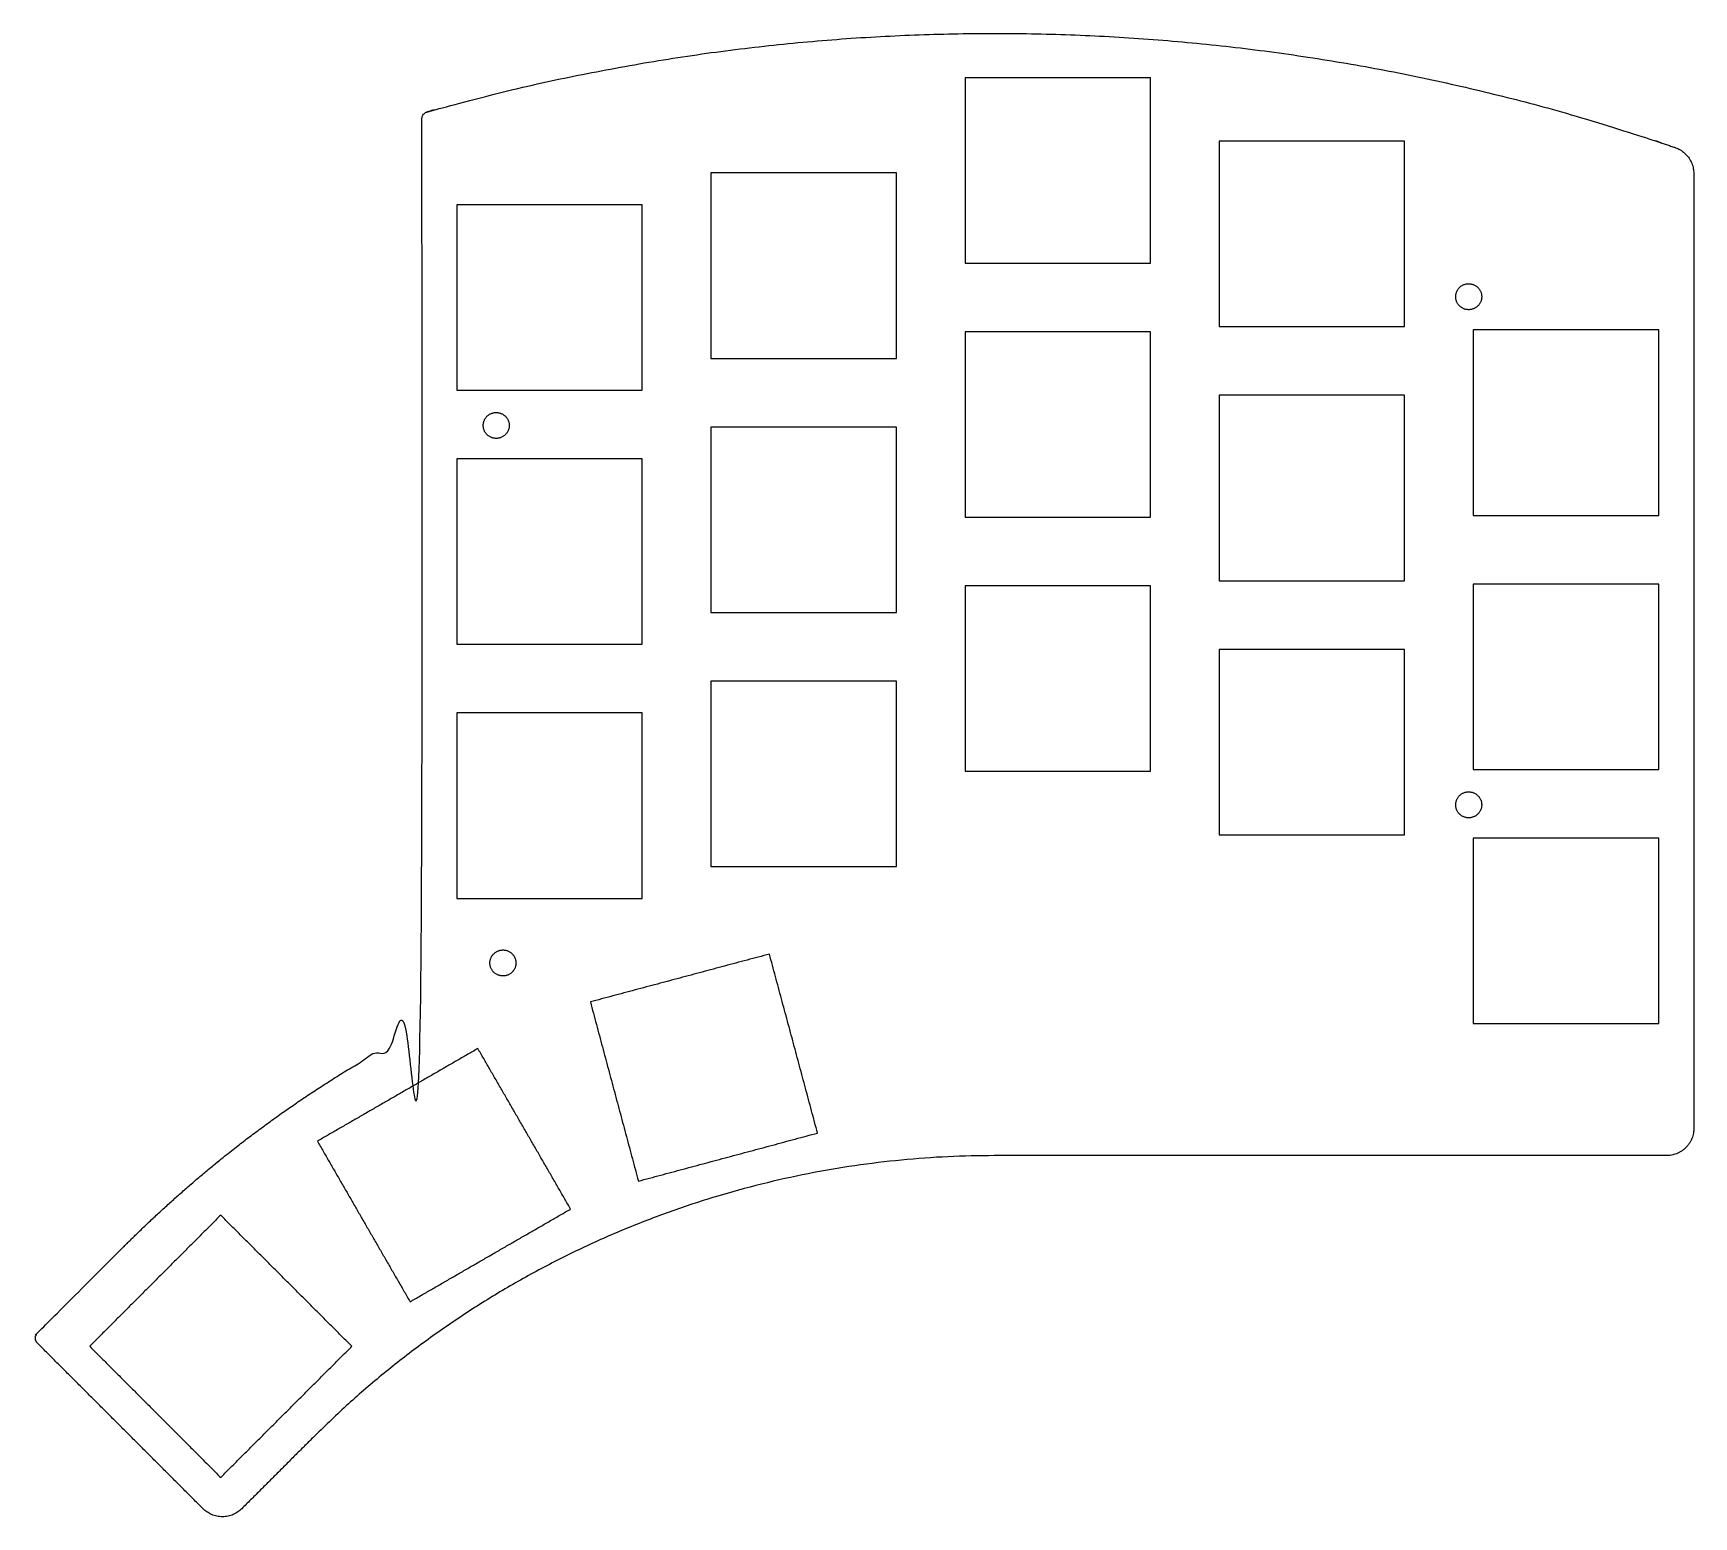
# Model space of a CAD drawing. Header units: millimetres. Extents: x -72 to 52, y 45 to 156.
import ezdxf

# ---------------------------------------------------------------- set-up
doc = ezdxf.new("R2010")
doc.units = ezdxf.units.MM
doc.header["$MEASUREMENT"] = 0
doc.layers.add('0.1mm kerf$Plate', color=18, linetype='Continuous', true_color=0x000000)

msp = doc.modelspace()

# ---------------------------------------------------------------- linework, layer by layer
at = {"layer": '0.1mm kerf$Plate'}
for points, weights, knots in [([(-42.91, 149.98), (-42.91, 150.4), (-42.51, 150.51), (4.69, 163.84), (51.06, 147.83), (52.44, 147.35), (52.44, 145.89)], [1, 0.797441163975, 1, 0.954173043627, 1, 0.814386157627, 1], [-373.595907, -373.595907, -373.595907, -372.948149, -372.948149, -155.770438, -155.770438, -153.293936, -153.293936, -153.293936]), ([(-71.72, 58.18), (-72.11, 58.57), (-71.72, 58.96), (-68.53, 62.15), (-65.34, 65.34), (-55.59, 75.09), (-43.42, 81.56), (-42.91, 81.83), (-42.91, 82.4), (-42.91, 116.19), (-42.91, 149.98)], [1, 0.707106781187, 1.13227142897, 1.13227142897, 1.13227142897, 1.09963257633, 1, 0.857283923659, 1.09138322922, 1.09138322922, 1.09138322922], [-30.356821, -30.356821, -30.356821, -29.571422, -29.571422, -29.237781, -29.237781, -1.77088, -1.77088, -0.689228, -0.689228, 0, 0, 0]), ([(36.54, 136.65), (36.54, 137.63), (35.56, 137.63), (34.59, 137.63), (34.59, 136.65), (34.59, 135.68), (35.56, 135.68), (36.54, 135.68), (36.54, 136.65)], [1, 0.707106781187, 1, 0.707106781187, 1, 0.707106781187, 1, 0.707106781187, 1], [0, 0, 0, 1.610066, 1.610066, 3.220132, 3.220132, 4.830199, 4.830199, 6.440265, 6.440265, 6.440265]), ([(-36.36, 127), (-36.36, 127.97), (-37.34, 127.97), (-38.31, 127.97), (-38.31, 127), (-38.31, 126.03), (-37.34, 126.03), (-36.36, 126.03), (-36.36, 127)], [1, 0.707106781187, 1, 0.707106781187, 1, 0.707106781187, 1, 0.707106781187, 1], [0, 0, 0, 1.610066, 1.610066, 3.220132, 3.220132, 4.830199, 4.830199, 6.440265, 6.440265, 6.440265]), ([(36.54, 98.55), (36.54, 99.53), (35.56, 99.53), (34.59, 99.53), (34.59, 98.55), (34.59, 97.58), (35.56, 97.58), (36.54, 97.58), (36.54, 98.55)], [1, 0.707106781187, 1, 0.707106781187, 1, 0.707106781187, 1, 0.707106781187, 1], [0, 0, 0, 1.610066, 1.610066, 3.220132, 3.220132, 4.830199, 4.830199, 6.440265, 6.440265, 6.440265]), ([(-35.86, 86.69), (-35.86, 87.67), (-36.83, 87.67), (-37.81, 87.67), (-37.81, 86.69), (-37.81, 85.72), (-36.83, 85.72), (-35.86, 85.72), (-35.86, 86.69)], [1, 0.707106781187, 1, 0.707106781187, 1, 0.707106781187, 1, 0.707106781187, 1], [0, 0, 0, 1.610066, 1.610066, 3.220132, 3.220132, 4.830199, 4.830199, 6.440265, 6.440265, 6.440265])]:
    msp.add_rational_spline(points, weights, degree=2, knots=knots, dxfattribs=at)
for points in [[(11.71, 153.07), (4.76, 153.07), (-2.19, 153.07)], [(-2.19, 153.07), (-2.19, 146.12), (-2.19, 139.17)], [(11.71, 139.17), (11.71, 146.12), (11.71, 153.07)], [(30.76, 148.31), (23.81, 148.31), (16.86, 148.31)], [(16.86, 148.31), (16.86, 141.36), (16.86, 134.41)], [(30.76, 134.41), (30.76, 141.36), (30.76, 148.31)], [(-7.34, 145.93), (-14.29, 145.93), (-21.24, 145.93)], [(-21.24, 145.93), (-21.24, 138.97), (-21.24, 132.03)], [(-7.34, 132.03), (-7.34, 138.97), (-7.34, 145.93)], [(52.44, 145.89), (52.44, 110.1), (52.44, 74.3)], [(-26.39, 143.54), (-33.34, 143.54), (-40.29, 143.54)], [(-40.29, 143.54), (-40.29, 136.59), (-40.29, 129.64)], [(-26.39, 129.64), (-26.39, 136.59), (-26.39, 143.54)], [(-2.19, 139.17), (4.76, 139.17), (11.71, 139.17)], [(11.71, 134.02), (4.76, 134.02), (-2.19, 134.02)], [(-2.19, 134.02), (-2.19, 127.07), (-2.19, 120.12)], [(11.71, 120.12), (11.71, 127.07), (11.71, 134.02)], [(16.86, 134.41), (23.81, 134.41), (30.76, 134.41)], [(49.81, 134.16), (42.86, 134.16), (35.91, 134.16)], [(35.91, 134.16), (35.91, 127.21), (35.91, 120.26)], [(49.81, 120.26), (49.81, 127.21), (49.81, 134.16)], [(-21.24, 132.03), (-14.29, 132.03), (-7.34, 132.03)], [(-40.29, 129.64), (-33.34, 129.64), (-26.39, 129.64)], [(30.76, 129.26), (23.81, 129.26), (16.86, 129.26)], [(16.86, 129.26), (16.86, 122.31), (16.86, 115.36)], [(30.76, 115.36), (30.76, 122.31), (30.76, 129.26)], [(-7.34, 126.88), (-14.29, 126.88), (-21.24, 126.88)], [(-21.24, 126.88), (-21.24, 119.92), (-21.24, 112.97)], [(-7.34, 112.97), (-7.34, 119.92), (-7.34, 126.88)], [(-26.39, 124.49), (-33.34, 124.49), (-40.29, 124.49)], [(-40.29, 124.49), (-40.29, 117.54), (-40.29, 110.59)], [(-26.39, 110.59), (-26.39, 117.54), (-26.39, 124.49)], [(-2.19, 120.12), (4.76, 120.12), (11.71, 120.12)], [(35.91, 120.26), (42.86, 120.26), (49.81, 120.26)], [(11.71, 114.97), (4.76, 114.97), (-2.19, 114.97)], [(-2.19, 114.97), (-2.19, 108.02), (-2.19, 101.07)], [(11.71, 101.07), (11.71, 108.02), (11.71, 114.97)], [(16.86, 115.36), (23.81, 115.36), (30.76, 115.36)], [(49.81, 115.11), (42.86, 115.11), (35.91, 115.11)], [(35.91, 115.11), (35.91, 108.16), (35.91, 101.21)], [(49.81, 101.21), (49.81, 108.16), (49.81, 115.11)], [(-21.24, 112.97), (-14.29, 112.97), (-7.34, 112.97)], [(-40.29, 110.59), (-33.34, 110.59), (-26.39, 110.59)], [(30.76, 110.21), (23.81, 110.21), (16.86, 110.21)], [(16.86, 110.21), (16.86, 103.26), (16.86, 96.31)], [(30.76, 96.31), (30.76, 103.26), (30.76, 110.21)], [(-7.34, 107.83), (-14.29, 107.83), (-21.24, 107.83)], [(-21.24, 107.83), (-21.24, 100.88), (-21.24, 93.93)], [(-7.34, 93.93), (-7.34, 100.88), (-7.34, 107.83)], [(-26.39, 105.44), (-33.34, 105.44), (-40.29, 105.44)], [(-40.29, 105.44), (-40.29, 98.49), (-40.29, 91.54)], [(-26.39, 91.54), (-26.39, 98.49), (-26.39, 105.44)], [(-2.19, 101.07), (4.76, 101.07), (11.71, 101.07)], [(35.91, 101.21), (42.86, 101.21), (49.81, 101.21)], [(16.86, 96.31), (23.81, 96.31), (30.76, 96.31)], [(49.81, 96.06), (42.86, 96.06), (35.91, 96.06)], [(35.91, 96.06), (35.91, 89.11), (35.91, 82.16)], [(49.81, 82.16), (49.81, 89.11), (49.81, 96.06)], [(-21.24, 93.93), (-14.29, 93.93), (-7.34, 93.93)], [(-40.29, 91.54), (-33.34, 91.54), (-26.39, 91.54)], [(-16.85, 87.36), (-23.57, 85.57), (-30.28, 83.77)], [(-13.25, 73.94), (-15.05, 80.65), (-16.85, 87.36)], [(-30.28, 83.77), (-28.48, 77.05), (-26.68, 70.34)], [(35.91, 82.16), (42.86, 82.16), (49.81, 82.16)], [(-38.71, 80.28), (-44.73, 76.8), (-50.74, 73.33)], [(-31.76, 68.24), (-35.23, 74.26), (-38.71, 80.28)], [(-26.68, 70.34), (-19.97, 72.14), (-13.25, 73.94)], [(-50.74, 73.33), (-47.27, 67.31), (-43.79, 61.29)], [(50.39, 72.25), (25.19, 72.25), (0, 72.25)], [(-57.99, 67.78), (-62.9, 62.87), (-67.81, 57.95)], [(-48.16, 57.95), (-53.07, 62.87), (-57.99, 67.78)], [(-43.79, 61.29), (-37.78, 64.77), (-31.76, 68.24)], [(-59.31, 45.77), (-65.51, 51.97), (-71.72, 58.18)], [(-67.81, 57.95), (-62.9, 53.04), (-57.99, 48.12)], [(-57.99, 48.12), (-53.07, 53.04), (-48.16, 57.95)], [(-51.09, 51.09), (-53.75, 48.43), (-56.41, 45.77)]]:
    msp.add_open_spline(points, degree=2, dxfattribs=at)
for points, weights in [([(52.44, 74.3), (52.44, 72.25), (50.39, 72.25)], [1, 0.707106781187, 1]), ([(0, 72.25), (-29.93, 72.25), (-51.09, 51.09)], [1, 0.923879637258, 1]), ([(-56.41, 45.77), (-57.86, 44.32), (-59.31, 45.77)], [1, 0.707106781187, 1])]:
    msp.add_rational_spline(points, weights, degree=2, dxfattribs=at)

doc.saveas('drawing.dxf')
